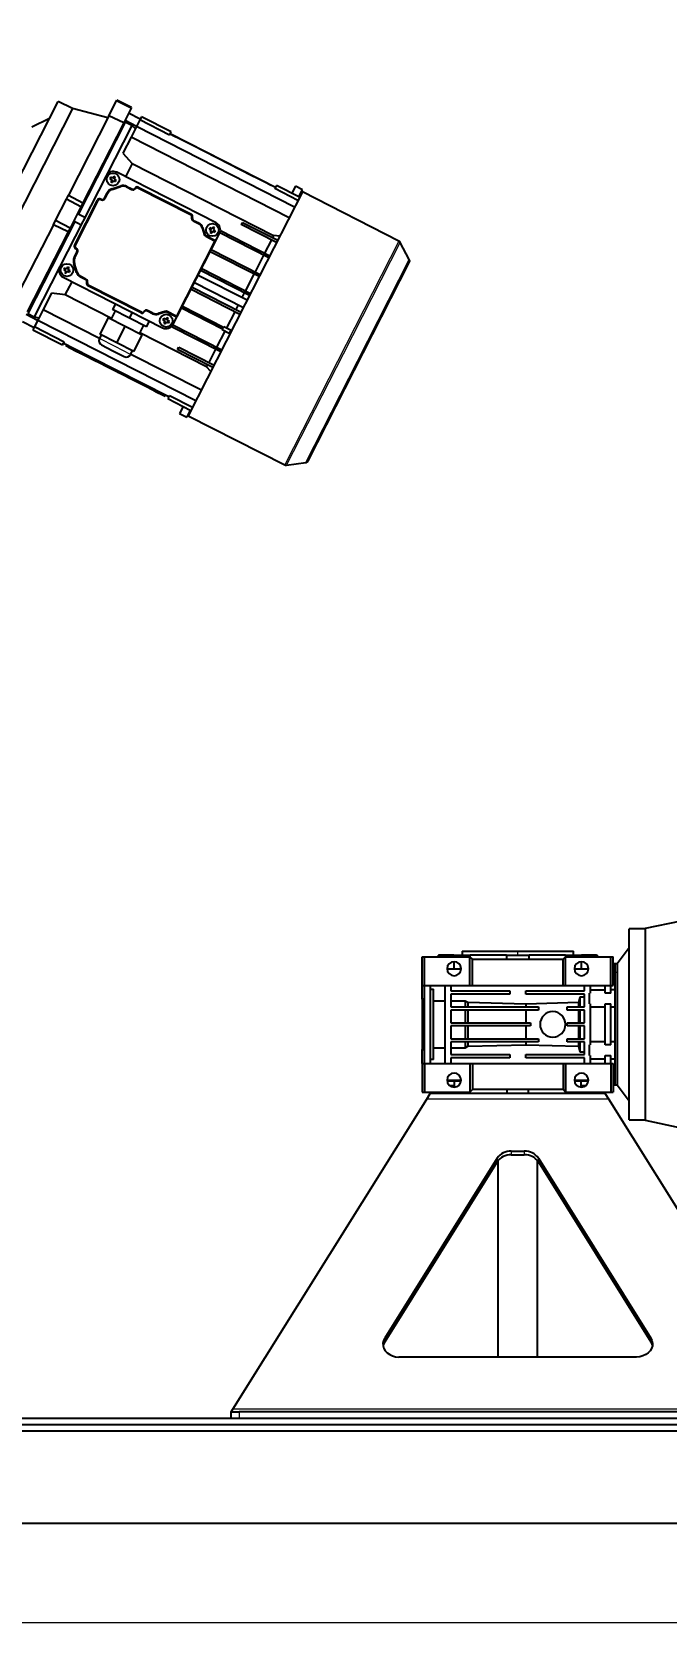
# Model space of a CAD drawing. Header units: millimetres. Extents: x 0 to 594, y -1 to 420.
# Drawn here: x 195.3 to 215.2, y 328.7 to 379.4 of the extents above; entities that cross this region are included whole.
import ezdxf

# ---------------------------------------------------------------- set-up
doc = ezdxf.new("R2010")
doc.units = ezdxf.units.MM
doc.linetypes.add('SLD-Сплошная', pattern=[0])
doc.styles.add('SLDTEXTSTYLE1', font='')
doc.styles.get('SLDTEXTSTYLE1').set_extended_font_data('ГОСТ тип А', italic=True)
doc.dimstyles.new('SLDDIMSTYLE0', dxfattribs={"dimtxt": 3.5, "dimasz": 3, "dimexe": 0, "dimexo": 0.0625, "dimgap": 0.875, "dimtad": 2, "dimdec": 1, "dimlfac": 20, "dimrnd": 1e-09, "dimzin": 12, "dimdsep": 46, "dimtxsty": 'SLDTEXTSTYLE1', "dimsah": 1, "dimcen": 0.09, "dimadec": 0, "dimazin": 3, "dimtfac": 1, "dimtofl": 0, "dimtmove": 0, "dimatfit": 3, "dimfxl": 1, "dimfrac": 2, "dimtolj": 1, "dimtzin": 12, "dimarcsym": 0})

# ---------------------------------------------------------------- blocks, each defined once
blk = doc.blocks.new('*D32')
at = {"color": 0, "linetype": 'SLD-Сплошная', "lineweight": -2, "transparency": 16777216}
for p, q in [((189.858, 379.431), (16.096, 379.431)), ((16.096, 173.08), (16.096, 376.431)), ((244.732, 170.08), (16.096, 170.08))]:
    blk.add_line(p, q, dxfattribs=at)
at = {"color": 0, "linetype": 'SLD-Сплошная', "transparency": 16777216}
for points in [[(15.596, 376.431), (16.596, 376.431), (16.096, 379.431)], [(15.596, 173.08), (16.596, 173.08), (16.096, 170.08)]]:
    blk.add_solid(points, dxfattribs=at)
at = {"layer": 'Defpoints', "color": 0, "linetype": 'SLD-Сплошная', "transparency": 16777216}
for p in [(16.096, 379.431), (189.92, 379.431), (244.794, 170.08)]:
    blk.add_point(p, dxfattribs=at)
at = {"color": 0, "linetype": 'SLD-Сплошная', "lineweight": 18, "transparency": 16777216, "insert": (11.721, 333.128), "char_height": 3.5, "attachment_point": 2, "rotation": 90, "style": 'SLDTEXTSTYLE1'}
blk.add_mtext('\\A1;4187.*', dxfattribs=at)

msp = doc.modelspace()

# ---------------------------------------------------------------- linework, layer by layer
at = {"color": 7, "linetype": 'SLD-Сплошная', "lineweight": 25}
for p, q in [((194.7472, 374.5863), (196.1092, 377.2593)), ((196.5547, 377.0323), (196.1092, 377.2593)), ((197.7008, 376.8036), (197.9418, 377.2767)), ((197.9418, 377.2767), (197.9502, 377.2932)), ((198.4049, 377.0512), (197.9418, 377.2767)), ((198.4132, 377.0674), (197.9502, 377.2932)), ((196.5585, 377.0399), (193.8269, 371.6787)), ((195.8368, 376.7247), (195.2777, 376.4484)), ((197.7008, 376.8036), (196.4311, 374.3117)), ((197.6695, 376.7422), (196.5585, 377.0399)), ((198.1683, 376.5867), (197.7008, 376.8036)), ((198.4049, 377.0512), (198.1683, 376.5867)), ((198.2089, 376.6665), (198.5742, 376.4803)), ((198.6877, 376.7031), (198.3224, 376.8892)), ((198.4132, 377.0674), (198.4049, 377.0512)), ((198.674, 376.6763), (198.5688, 376.4696)), ((198.7254, 376.777), (198.674, 376.6763)), ((199.6051, 376.2018), (198.674, 376.6763)), ((199.6565, 376.3026), (198.7254, 376.777)), ((198.2174, 376.606), (196.7419, 373.7102)), ((198.1683, 376.5867), (196.8876, 374.0733)), ((198.4178, 376.5039), (197.612, 374.9223)), ((198.2171, 376.6055), (198.1862, 376.6219)), ((198.4178, 376.5039), (198.2174, 376.606)), ((198.5688, 376.4696), (198.3978, 376.1342)), ((198.5332, 376.3999), (198.4178, 376.5039)), ((203.5361, 373.9386), (198.5688, 376.4696)), ((199.6254, 376.2416), (199.6051, 376.2018)), ((202.931, 374.5573), (199.6254, 376.2416)), ((199.6256, 376.242), (199.6565, 376.3026)), ((199.6256, 376.242), (199.7674, 376.1698)), ((199.7672, 376.1693), (199.7674, 376.1698)), ((199.7674, 376.1698), (199.8974, 376.1035)), ((198.3978, 376.1342), (198.1398, 375.6278)), ((203.3652, 373.6032), (198.3978, 376.1342)), ((199.8974, 376.1035), (200.2092, 375.9447)), ((200.2092, 375.9447), (200.3392, 375.8784)), ((200.339, 375.878), (200.3392, 375.8784)), ((200.3392, 375.8784), (202.2177, 374.9213)), ((198.1398, 375.6278), (198.4364, 375.3078)), ((198.4364, 375.3078), (198.224, 374.8911)), ((198.4364, 375.3078), (202.8742, 373.0466)), ((197.612, 374.9223), (196.1592, 372.0711)), ((197.757, 374.8765), (197.7343, 374.832)), ((197.7343, 374.832), (197.8011, 374.7979)), ((197.8238, 374.8425), (197.757, 374.8765)), ((197.8011, 374.7979), (197.7671, 374.7311)), ((197.7671, 374.7311), (197.8116, 374.7084)), ((197.8116, 374.7084), (197.8457, 374.7752)), ((197.8579, 374.9093), (197.8238, 374.8425)), ((197.8457, 374.7752), (197.9125, 374.7412)), ((197.8579, 374.9093), (197.9024, 374.8866)), ((197.8684, 374.8198), (197.9024, 374.8866)), ((197.9352, 374.7857), (197.8684, 374.8198)), ((197.9125, 374.7412), (197.9352, 374.7857)), ((201.0668, 373.4426), (197.9483, 375.0316)), ((202.2174, 374.9208), (202.2177, 374.9213)), ((202.2177, 374.9213), (202.3476, 374.8551)), ((202.3476, 374.8551), (202.6595, 374.6962)), ((202.6595, 374.6962), (202.7894, 374.63)), ((202.7894, 374.63), (202.7892, 374.6295)), ((202.9312, 374.5577), (202.7894, 374.63)), ((196.0237, 373.5122), (196.3665, 374.1849)), ((196.3665, 374.1849), (196.4311, 374.3117)), ((196.8242, 373.9489), (196.3665, 374.1849)), ((196.4311, 374.3117), (196.8876, 374.0733)), ((196.6227, 372.7328), (197.3491, 374.1585)), ((196.6413, 372.7233), (197.3677, 374.1489)), ((197.4516, 374.1669), (197.4404, 374.1726)), ((197.4611, 374.1856), (197.4499, 374.1912)), ((197.5619, 374.2183), (197.6488, 374.3888)), ((197.5806, 374.2088), (197.6675, 374.3793)), ((197.7943, 374.513), (198.075, 374.6042)), ((197.8008, 374.4931), (198.0815, 374.5843)), ((198.2562, 374.5706), (198.4158, 374.4893)), ((198.2658, 374.5892), (198.4253, 374.5079)), ((198.6114, 374.5439), (200.2827, 373.6923)), ((198.6209, 374.5626), (200.2922, 373.711)), ((203.7788, 374.4149), (201.9866, 370.8976)), ((202.9108, 374.5175), (202.931, 374.5573)), ((203.6414, 374.1453), (202.9108, 374.5175)), ((202.9621, 374.6183), (202.9312, 374.5577)), ((203.6927, 374.246), (202.9621, 374.6183)), ((203.5609, 374.593), (203.4477, 374.3709)), ((203.7836, 374.4795), (203.5609, 374.593)), ((203.6705, 374.2574), (203.7836, 374.4795)), ((206.8089, 372.871), (203.7788, 374.4149)), ((196.8242, 373.9489), (196.4837, 373.2806)), ((196.9424, 373.6081), (196.7107, 373.7261)), ((196.8876, 374.0733), (196.8242, 373.9489)), ((195.9591, 373.3854), (194.6894, 370.8935)), ((196.4203, 373.1562), (195.1397, 370.6428)), ((196.6284, 373.4875), (195.1529, 370.5917)), ((195.9591, 373.3854), (196.0237, 373.5122)), ((196.4203, 373.1562), (195.9591, 373.3854)), ((196.4837, 373.2806), (196.0237, 373.5122)), ((196.4837, 373.2806), (196.4203, 373.1562)), ((196.5972, 373.5034), (196.8289, 373.3853)), ((199.7233, 370.2551), (201.176, 373.1064)), ((200.3535, 373.502), (200.5128, 373.4208)), ((200.363, 373.5206), (200.5223, 373.4395)), ((200.6267, 373.2875), (200.6943, 373.0793)), ((200.6466, 373.294), (200.7142, 373.0857)), ((200.8755, 373.2875), (200.8528, 373.243)), ((200.8528, 373.243), (200.9197, 373.2089)), ((200.9424, 373.2535), (200.8755, 373.2875)), ((200.9197, 373.2089), (200.8856, 373.1421)), ((200.8856, 373.1421), (200.9302, 373.1194)), ((200.9302, 373.1194), (200.9642, 373.1862)), ((200.9764, 373.3203), (200.9424, 373.2535)), ((200.9642, 373.1862), (201.031, 373.1522)), ((200.9764, 373.3203), (201.021, 373.2976)), ((200.9869, 373.2308), (201.021, 373.2976)), ((201.0537, 373.1967), (200.9869, 373.2308)), ((201.031, 373.1522), (201.0537, 373.1967)), ((202.7221, 372.3411), (201.1844, 373.1246)), ((201.2025, 373.1995), (202.7562, 372.4079)), ((201.8602, 373.3919), (201.8943, 373.4587)), ((202.9695, 372.8267), (201.8602, 373.3919)), ((201.8943, 373.4587), (203.0036, 372.8935)), ((196.6555, 372.632), (196.6666, 372.6263)), ((196.6761, 372.645), (196.665, 372.6506)), ((201.0255, 372.8744), (199.8225, 370.5133)), ((201.0442, 372.8649), (199.8411, 370.5037)), ((200.742, 373.0234), (201.0238, 372.8799)), ((200.7515, 373.0421), (201.0333, 372.8985)), ((200.9195, 372.603), (202.4565, 371.8198)), ((202.8049, 372.9106), (202.5915, 372.4918)), ((202.8742, 373.0466), (202.8389, 372.9774)), ((203.0699, 373.0237), (202.8742, 373.0466)), ((207.1379, 372.2907), (206.8518, 372.8288)), ((196.6887, 371.8835), (196.5975, 372.1642)), ((196.6125, 372.355), (196.6994, 372.5254)), ((196.7086, 371.89), (196.6174, 372.1707)), ((196.6312, 372.3455), (196.718, 372.5159)), ((202.4225, 371.753), (200.8855, 372.5361)), ((202.5574, 372.425), (202.2919, 371.9037)), ((203.9626, 365.965), (207.1387, 372.1984)), ((196.1592, 372.0711), (195.3534, 370.4896)), ((196.2685, 371.7349), (199.387, 370.1459)), ((196.3042, 372.0253), (196.2815, 371.9807)), ((196.2815, 371.9807), (196.3484, 371.9467)), ((196.3711, 371.9912), (196.3042, 372.0253)), ((196.3484, 371.9467), (196.3143, 371.8799)), ((196.3143, 371.8799), (196.3589, 371.8572)), ((196.3319, 371.1776), (196.5443, 371.5944)), ((196.3589, 371.8572), (196.3929, 371.924)), ((196.4051, 372.0581), (196.3711, 371.9912)), ((196.3929, 371.924), (196.4597, 371.8899)), ((196.4051, 372.0581), (196.4497, 372.0354)), ((196.4156, 371.9685), (196.4497, 372.0354)), ((196.4824, 371.9345), (196.4156, 371.9685)), ((196.4597, 371.8899), (196.4824, 371.9345)), ((196.9725, 371.6567), (196.813, 371.738)), ((196.982, 371.6754), (196.8225, 371.7567)), ((202.0434, 371.009), (200.5064, 371.7921)), ((202.1206, 371.1605), (200.5836, 371.9436)), ((200.6176, 372.0104), (202.1546, 371.2273)), ((202.2578, 371.8369), (201.99, 371.3112)), ((195.8987, 371.2294), (195.6407, 370.7231)), ((196.3319, 371.1776), (195.8987, 371.2294)), ((197.7825, 370.4385), (196.3319, 371.1776)), ((198.7146, 370.6148), (197.0433, 371.4663)), ((198.7241, 370.6334), (197.0528, 371.485)), ((201.8187, 370.568), (200.2817, 371.3511)), ((200.3157, 371.4179), (201.8527, 370.6348)), ((200.3929, 371.5694), (201.9299, 370.7862)), ((201.9559, 371.2444), (201.8787, 371.0929)), ((195.1529, 370.5917), (195.3534, 370.4896)), ((195.6407, 370.7231), (195.4698, 370.3876)), ((195.6407, 370.7231), (197.4116, 369.8208)), ((197.904, 370.6771), (197.7678, 370.4098)), ((197.9057, 370.9007), (197.8149, 370.7225)), ((198.3495, 370.4501), (197.8149, 370.7225)), ((198.3495, 370.4501), (198.4403, 370.6283)), ((199.0695, 370.5882), (198.9102, 370.6694)), ((199.079, 370.6069), (198.9197, 370.6881)), ((199.462, 370.6608), (199.2538, 370.5932)), ((199.4685, 370.6409), (199.2603, 370.5732)), ((199.8075, 370.4928), (199.5257, 370.6364)), ((199.817, 370.5115), (199.5352, 370.655)), ((201.2717, 370.1003), (199.9798, 370.7586)), ((200.0138, 370.8254), (201.3058, 370.1671)), ((201.9866, 370.8976), (200.1945, 367.3804)), ((201.654, 370.6519), (201.3975, 370.1484)), ((201.7652, 370.8701), (201.6881, 370.7187)), ((194.9856, 370.3403), (195.3509, 370.1542)), ((195.4644, 370.3769), (195.0991, 370.5631)), ((195.3645, 370.181), (195.3132, 370.0802)), ((195.3132, 370.0802), (196.2443, 369.6058)), ((195.3534, 370.4896), (195.5053, 370.4573)), ((195.4698, 370.3876), (195.3645, 370.181)), ((195.3645, 370.181), (196.2956, 369.7066)), ((195.4698, 370.3876), (200.4372, 367.8566)), ((197.6787, 370.4552), (197.4177, 369.9428)), ((198.2133, 370.1828), (197.6787, 370.4552)), ((197.9523, 369.6704), (198.2133, 370.1828)), ((198.7479, 369.9104), (198.2133, 370.1828)), ((198.8841, 370.1777), (198.3495, 370.4501)), ((198.6588, 369.9558), (198.795, 370.2231)), ((198.8841, 370.1777), (198.9749, 370.3559)), ((199.4228, 370.4363), (199.4001, 370.3918)), ((199.4001, 370.3918), (199.4669, 370.3577)), ((199.4896, 370.4023), (199.4228, 370.4363)), ((199.4669, 370.3577), (199.4328, 370.2909)), ((199.4328, 370.2909), (199.4774, 370.2682)), ((199.4774, 370.2682), (199.5114, 370.335)), ((199.5236, 370.4691), (199.4896, 370.4023)), ((199.5114, 370.335), (199.5783, 370.301)), ((199.5236, 370.4691), (199.5682, 370.4464)), ((199.5341, 370.3796), (199.5682, 370.4464)), ((199.601, 370.3455), (199.5341, 370.3796)), ((199.5783, 370.301), (199.601, 370.3455)), ((201.2171, 369.3874), (199.6634, 370.179)), ((199.7135, 370.2377), (201.2512, 369.4542)), ((201.2604, 370.078), (201.3171, 370.1894)), ((201.4831, 369.9645), (201.2604, 370.078)), ((201.3171, 370.1894), (201.5399, 370.0759)), ((201.5399, 370.0759), (201.4831, 369.9645)), ((196.2443, 369.6058), (196.2752, 369.6664)), ((196.2752, 369.6664), (196.3687, 369.6187)), ((196.2956, 369.7066), (196.2754, 369.6668)), ((196.2754, 369.6668), (199.581, 367.9825)), ((196.3528, 369.5875), (196.3687, 369.6187)), ((196.3528, 369.5875), (196.4865, 369.5194)), ((196.3687, 369.6187), (196.5024, 369.5506)), ((196.417, 369.5941), (196.4172, 369.5946)), ((197.4622, 369.9201), (197.4055, 369.8087)), ((197.9523, 369.6704), (197.4177, 369.9428)), ((197.471, 369.607), (197.8274, 369.4254)), ((198.4869, 369.398), (197.9523, 369.6704)), ((198.4869, 369.398), (198.7479, 369.9104)), ((200.7698, 368.9164), (198.6735, 369.9845)), ((201.3408, 370.0371), (201.0865, 369.5381)), ((201.5168, 369.9754), (201.4945, 369.9868)), ((201.5508, 370.0423), (201.5285, 370.0536)), ((196.4336, 369.5464), (196.4313, 369.5419)), ((196.4313, 369.5419), (196.4578, 369.5284)), ((196.4601, 369.5329), (196.4578, 369.5284)), ((196.4578, 369.5284), (196.7198, 369.3949)), ((196.4865, 369.5194), (199.3377, 368.0667)), ((196.5024, 369.5506), (199.3536, 368.0979)), ((196.7221, 369.3994), (196.7198, 369.3949)), ((196.7198, 369.3949), (196.7258, 369.3919)), ((196.7281, 369.3963), (196.7258, 369.3919)), ((196.7258, 369.3919), (196.7609, 369.374)), ((196.7609, 369.374), (196.7631, 369.3785)), ((196.7609, 369.374), (196.9432, 369.2811)), ((196.9455, 369.2856), (196.9432, 369.2811)), ((196.9432, 369.2811), (196.9797, 369.2625)), ((196.9819, 369.267), (196.9797, 369.2625)), ((196.9797, 369.2625), (196.9842, 369.2602)), ((196.9865, 369.2647), (196.9842, 369.2602)), ((196.9842, 369.2602), (197.0834, 369.2097)), ((196.989, 369.3033), (196.9887, 369.3028)), ((197.0856, 369.2142), (197.0834, 369.2097)), ((197.0834, 369.2097), (197.1112, 369.1955)), ((197.1135, 369.1999), (197.1112, 369.1955)), ((197.1112, 369.1955), (197.1722, 369.1644)), ((197.1745, 369.1689), (197.1722, 369.1644)), ((197.1722, 369.1644), (197.2798, 369.1096)), ((197.2821, 369.1141), (197.2798, 369.1096)), ((197.3167, 369.0908), (197.2798, 369.1096)), ((197.319, 369.0953), (197.3167, 369.0908)), ((197.3744, 369.0614), (197.3167, 369.0908)), ((197.3766, 369.0659), (197.3744, 369.0614)), ((197.3838, 369.0566), (197.3744, 369.0614)), ((197.3861, 369.0611), (197.3838, 369.0566)), ((197.5121, 368.9912), (197.3838, 369.0566)), ((197.8274, 369.4254), (198.1838, 369.2438)), ((198.3856, 369.3094), (198.4423, 369.4207)), ((198.3917, 369.3214), (200.6081, 368.1921)), ((199.8604, 369.467), (199.8944, 369.5338)), ((200.9697, 368.9018), (199.8604, 369.467)), ((199.8944, 369.5338), (201.0038, 368.9686)), ((201.0525, 369.4713), (200.8391, 369.0525)), ((197.5144, 368.9957), (197.5121, 368.9912)), ((197.5478, 368.9731), (197.5121, 368.9912)), ((197.5501, 368.9775), (197.5478, 368.9731)), ((197.6208, 368.9359), (197.5478, 368.9731)), ((197.623, 368.9403), (197.6208, 368.9359)), ((197.7794, 368.8551), (197.6208, 368.9359)), ((197.7816, 368.8595), (197.7794, 368.8551)), ((197.8524, 368.8179), (197.7794, 368.8551)), ((197.8546, 368.8223), (197.8524, 368.8179)), ((197.888, 368.7997), (197.8524, 368.8179)), ((197.8903, 368.8042), (197.888, 368.7997)), ((198.0163, 368.7343), (197.888, 368.7997)), ((198.0186, 368.7388), (198.0163, 368.7343)), ((198.0258, 368.7295), (198.0163, 368.7343)), ((198.0281, 368.734), (198.0258, 368.7295)), ((198.0835, 368.7001), (198.0258, 368.7295)), ((198.0857, 368.7046), (198.0835, 368.7001)), ((198.0981, 368.6927), (198.0835, 368.7001)), ((198.1003, 368.6971), (198.0981, 368.6927)), ((198.1901, 368.6458), (198.0981, 368.6927)), ((198.1924, 368.6502), (198.1901, 368.6458)), ((198.2312, 368.6248), (198.1901, 368.6458)), ((198.2312, 368.6248), (198.2335, 368.6293)), ((198.3338, 368.5726), (198.2312, 368.6248)), ((198.3338, 368.5726), (198.3361, 368.577)), ((198.4077, 368.5349), (198.3338, 368.5726)), ((200.805, 368.9857), (200.7698, 368.9164)), ((200.9034, 368.7716), (200.7698, 368.9164)), ((198.4077, 368.5349), (198.41, 368.5394)), ((198.5103, 368.4826), (198.4077, 368.5349)), ((198.5103, 368.4826), (198.5126, 368.4871)), ((198.5514, 368.4617), (198.5103, 368.4826)), ((198.5514, 368.4617), (198.5536, 368.4662)), ((198.7156, 368.378), (198.5514, 368.4617)), ((198.7156, 368.378), (198.7178, 368.3825)), ((198.7887, 368.3464), (198.7864, 368.3419)), ((198.7907, 368.3397), (198.7864, 368.3419)), ((198.8292, 368.3202), (198.7907, 368.3397)), ((199.0778, 368.1935), (198.8292, 368.3202)), ((198.8674, 368.3461), (198.8672, 368.3457)), ((199.0778, 368.1935), (199.0801, 368.1979)), ((199.1105, 368.1768), (199.0778, 368.1935)), ((199.1127, 368.1813), (199.1105, 368.1768)), ((199.1105, 368.1768), (199.188, 368.1373)), ((199.1903, 368.1418), (199.188, 368.1373)), ((199.188, 368.1373), (199.3883, 368.0352)), ((199.3377, 368.0667), (199.4713, 367.9986)), ((199.3536, 368.0979), (199.4872, 368.0298)), ((199.3906, 368.0397), (199.3883, 368.0352)), ((199.4392, 368.0548), (199.439, 368.0543)), ((199.4872, 368.0298), (199.4713, 367.9986)), ((199.4872, 368.0298), (199.5808, 367.9821)), ((199.5808, 367.9821), (199.5499, 367.9215)), ((199.5499, 367.9215), (200.2805, 367.5492)), ((199.581, 367.9825), (199.6013, 368.0223)), ((199.6013, 368.0223), (200.3319, 367.65)), ((200.0355, 367.6741), (199.9224, 367.452)), ((200.2583, 367.5606), (200.1451, 367.3385)), ((199.9224, 367.452), (200.1451, 367.3385)), ((200.1945, 367.3804), (203.2246, 365.8365)), ((203.2839, 365.8265), (203.8875, 365.9113)), ((215.6695, 351.5069), (214.5445, 351.2678)), ((214.5445, 351.2593), (214.0445, 351.2593)), ((214.0445, 348.2593), (214.0445, 351.2593)), ((214.5445, 351.2678), (214.5445, 345.2508)), ((207.5445, 349.4843), (207.5445, 350.3843)), ((207.5445, 350.3843), (207.6195, 350.3843)), ((207.6195, 349.4843), (207.6195, 350.3843)), ((207.6195, 350.3843), (209.0445, 350.3843)), ((208.0445, 350.4343), (208.0445, 350.3843)), ((208.0445, 350.4343), (208.0702, 350.4343)), ((208.0702, 350.3843), (208.0702, 350.4343)), ((208.542, 350.4343), (208.0702, 350.4343)), ((208.542, 350.4343), (208.542, 350.3843)), ((208.542, 350.4343), (209.0478, 350.4343)), ((208.7945, 350.5593), (208.7945, 350.4343)), ((208.7945, 350.5593), (210.5445, 350.5593)), ((209.0445, 349.4843), (209.0445, 350.3843)), ((209.1195, 350.3093), (209.0445, 350.3843)), ((209.0478, 350.3809), (209.0478, 350.4343)), ((210.1869, 350.4343), (209.0478, 350.4343)), ((209.1195, 349.4843), (209.1195, 350.3093)), ((209.1195, 350.3093), (211.9695, 350.3093)), ((210.1869, 350.4343), (210.1869, 350.3093)), ((210.1869, 350.4343), (210.9021, 350.4343)), ((210.5445, 350.5593), (212.2945, 350.5593)), ((210.9021, 350.3093), (210.9021, 350.4343)), ((212.0412, 350.4343), (210.9021, 350.4343)), ((212.0445, 350.3843), (211.9695, 350.3093)), ((211.9695, 349.4843), (211.9695, 350.3093)), ((212.0412, 350.4343), (212.0412, 350.3809)), ((212.0412, 350.4343), (212.547, 350.4343)), ((212.0445, 349.4843), (212.0445, 350.3843)), ((212.0445, 350.3843), (213.4695, 350.3843)), ((212.2945, 350.4343), (212.2945, 350.5593)), ((212.547, 350.3843), (212.547, 350.4343)), ((213.0188, 350.4343), (212.547, 350.4343)), ((213.0188, 350.4343), (213.0188, 350.3843)), ((213.0188, 350.4343), (213.0445, 350.4343)), ((213.0445, 350.3843), (213.0445, 350.4343)), ((213.4695, 349.4843), (213.4695, 350.3843)), ((213.4695, 350.3843), (213.5445, 350.3843)), ((213.5445, 349.4843), (213.5445, 350.3843)), ((214.0445, 350.6593), (213.6717, 350.1593)), ((208.3245, 350.0093), (208.7645, 350.0093)), ((208.542, 350.2292), (208.542, 350.0093)), ((212.3245, 350.0093), (212.7645, 350.0093)), ((212.547, 350.0093), (212.547, 350.2292)), ((213.5945, 350.1593), (213.5445, 350.1593)), ((213.6717, 350.1593), (213.5945, 350.1593)), ((213.5945, 350.1593), (213.5945, 349.9047)), ((213.5945, 349.9047), (213.5945, 346.3593)), ((213.6717, 350.1593), (213.6717, 349.9047)), ((213.6717, 349.9047), (213.6717, 346.3593)), ((207.5445, 349.4843), (207.6195, 349.4843)), ((207.5445, 349.0472), (207.5445, 349.4843)), ((207.6195, 349.4843), (209.0445, 349.4843)), ((207.6195, 347.0343), (207.6195, 349.4843)), ((207.7945, 349.4843), (207.7945, 347.0343)), ((207.7945, 349.3606), (207.8945, 349.3606)), ((207.8945, 347.1579), (207.8945, 349.3606)), ((208.2695, 347.0343), (208.2695, 349.4843)), ((208.4445, 349.4843), (208.4445, 349.3093)), ((208.4445, 349.3093), (210.2945, 349.3093)), ((209.0445, 349.4843), (209.1195, 349.4843)), ((209.1195, 349.4843), (211.9695, 349.4843)), ((210.2945, 349.3093), (210.2945, 349.2093)), ((210.7945, 349.3093), (212.6445, 349.3093)), ((210.7945, 349.2093), (210.7945, 349.3093)), ((211.9695, 349.4843), (212.0445, 349.4843)), ((212.0445, 349.4843), (213.4695, 349.4843)), ((212.6445, 349.3093), (212.6445, 349.4843)), ((212.8195, 349.4843), (212.8195, 349.2398)), ((213.2945, 349.3375), (212.8195, 349.3375)), ((213.2945, 349.2398), (213.2945, 349.4843)), ((213.4695, 349.4843), (213.5445, 349.4843)), ((213.4695, 349.2398), (213.4695, 349.4843)), ((213.5945, 349.3468), (213.4695, 349.3468)), ((213.5945, 349.7641), (213.5445, 349.7641)), ((207.6195, 349.0472), (207.5445, 349.0472)), ((207.5445, 349.0472), (207.5445, 347.4713)), ((208.2695, 348.9927), (207.8945, 348.9927)), ((208.4445, 349.2093), (208.4445, 348.8093)), ((210.2945, 349.2093), (208.4445, 349.2093)), ((208.8945, 348.9927), (208.4445, 348.9927)), ((208.4445, 348.8093), (211.1945, 348.8093)), ((208.973, 348.9442), (208.8945, 348.9927)), ((208.8945, 348.9927), (208.8945, 348.8093)), ((210.7945, 348.8984), (208.973, 348.9442)), ((208.973, 348.9442), (208.973, 348.8093)), ((212.6445, 349.2093), (210.7945, 349.2093)), ((212.452, 348.9442), (210.7945, 348.8984)), ((210.7945, 348.8984), (210.7945, 348.8093)), ((211.1945, 348.8093), (211.1945, 348.7093)), ((212.0945, 348.8093), (212.6445, 348.8093)), ((212.0945, 348.7093), (212.0945, 348.8093)), ((212.4945, 349.1189), (212.452, 348.9442)), ((212.452, 348.9442), (212.452, 348.8093)), ((212.6445, 349.1189), (212.4945, 349.1189)), ((212.4945, 349.1189), (212.4945, 348.8093)), ((212.6445, 348.8093), (212.6445, 349.2093)), ((212.8195, 349.2398), (212.7945, 349.2398)), ((212.7945, 348.9037), (212.7945, 349.2398)), ((212.7945, 348.9037), (212.8195, 348.9037)), ((212.8195, 348.9037), (212.8195, 347.6148)), ((213.2945, 348.7975), (212.8195, 348.7975)), ((213.4695, 349.2398), (213.2945, 349.2398)), ((213.2945, 348.9037), (213.4695, 348.9037)), ((213.2945, 347.6148), (213.2945, 348.9037)), ((213.4695, 347.6148), (213.4695, 348.9037)), ((213.5945, 348.7975), (213.4695, 348.7975)), ((211.1945, 348.7093), (208.4445, 348.7093)), ((208.4445, 348.7093), (208.4445, 348.3093)), ((208.4445, 348.3093), (210.9445, 348.3093)), ((208.8945, 348.7093), (208.8945, 348.3093)), ((208.973, 348.7093), (208.973, 348.3093)), ((210.7945, 348.7093), (210.7945, 348.3093)), ((210.9445, 348.3093), (210.9445, 348.2093)), ((212.6445, 348.7093), (212.0945, 348.7093)), ((212.0945, 348.2093), (212.0945, 348.3093)), ((212.0945, 348.3093), (212.6445, 348.3093)), ((212.452, 348.7093), (212.452, 348.3093)), ((212.4945, 348.7093), (212.4945, 348.3093)), ((212.6445, 348.3093), (212.6445, 348.7093)), ((210.9445, 348.2093), (208.4445, 348.2093)), ((208.4445, 348.2093), (208.4445, 347.8093)), ((208.4445, 347.8093), (211.1945, 347.8093)), ((208.8945, 348.2093), (208.8945, 347.8093)), ((208.973, 348.2093), (208.973, 347.8093)), ((210.7945, 348.2093), (210.7945, 347.8093)), ((211.1945, 347.8093), (211.1945, 347.7093)), ((212.6445, 348.2093), (212.0945, 348.2093)), ((212.0945, 347.7093), (212.0945, 347.8093)), ((212.0945, 347.8093), (212.6445, 347.8093)), ((212.452, 348.2093), (212.452, 347.8093)), ((212.4945, 348.2093), (212.4945, 347.8093)), ((212.6445, 347.8093), (212.6445, 348.2093)), ((214.0445, 345.2593), (214.0445, 348.2593)), ((207.5445, 347.4713), (207.6195, 347.4713)), ((207.5445, 347.0343), (207.5445, 347.4713)), ((207.8945, 347.5258), (208.2695, 347.5258)), ((208.4445, 347.7093), (208.4445, 347.3093)), ((211.1945, 347.7093), (208.4445, 347.7093)), ((208.4445, 347.5258), (208.8945, 347.5258)), ((208.4445, 347.3093), (210.2945, 347.3093)), ((208.8945, 347.7093), (208.8945, 347.5258)), ((208.8945, 347.5258), (208.973, 347.5744)), ((208.973, 347.7093), (208.973, 347.5744)), ((208.973, 347.5744), (210.7945, 347.6201)), ((210.2945, 347.3093), (210.2945, 347.2093)), ((210.7945, 347.7093), (210.7945, 347.6201)), ((210.7945, 347.6201), (212.452, 347.5744)), ((210.7945, 347.2093), (210.7945, 347.3093)), ((210.7945, 347.3093), (212.6445, 347.3093)), ((212.6445, 347.7093), (212.0945, 347.7093)), ((212.452, 347.7093), (212.452, 347.5744)), ((212.452, 347.5744), (212.4945, 347.3996)), ((212.4945, 347.7093), (212.4945, 347.3996)), ((212.4945, 347.3996), (212.6445, 347.3996)), ((212.6445, 347.3093), (212.6445, 347.7093)), ((212.8195, 347.6148), (212.7945, 347.6148)), ((212.7945, 347.2787), (212.7945, 347.6148)), ((212.7945, 347.2787), (212.8195, 347.2787)), ((212.8195, 347.7211), (213.2945, 347.7211)), ((212.8195, 347.2787), (212.8195, 347.0343)), ((213.4695, 347.6148), (213.2945, 347.6148)), ((213.2945, 347.2787), (213.4695, 347.2787)), ((213.2945, 347.0343), (213.2945, 347.2787)), ((213.4695, 347.7211), (213.5945, 347.7211)), ((213.4695, 347.0343), (213.4695, 347.2787)), ((207.5445, 347.0343), (207.5445, 346.1343)), ((207.5445, 347.0343), (207.6195, 347.0343)), ((207.6195, 347.0343), (207.6195, 346.1343)), ((207.6195, 347.0343), (209.0445, 347.0343)), ((207.8945, 347.1579), (207.7945, 347.1579)), ((210.2945, 347.2093), (208.4445, 347.2093)), ((208.4445, 347.2093), (208.4445, 347.0343)), ((209.0445, 347.0343), (209.0445, 346.1343)), ((209.0445, 347.0343), (209.1195, 347.0343)), ((209.1195, 347.0343), (209.1195, 346.2093)), ((209.1195, 347.0343), (211.9695, 347.0343)), ((212.6445, 347.2093), (210.7945, 347.2093)), ((211.9695, 347.0343), (211.9695, 346.2093)), ((211.9695, 347.0343), (212.0445, 347.0343)), ((212.0445, 347.0343), (212.0445, 346.1343)), ((212.0445, 347.0343), (213.4695, 347.0343)), ((212.6445, 347.0343), (212.6445, 347.2093)), ((212.8195, 347.1811), (213.2945, 347.1811)), ((213.4695, 347.1718), (213.5945, 347.1718)), ((213.4695, 347.0343), (213.4695, 346.1343)), ((213.4695, 347.0343), (213.5445, 347.0343)), ((213.5445, 347.0343), (213.5445, 346.1343)), ((213.5445, 346.7544), (213.5945, 346.7544)), ((208.3245, 346.5093), (208.7645, 346.5093)), ((208.3259, 346.4843), (208.757, 346.4843)), ((208.4112, 346.3343), (208.558, 346.3343)), ((208.558, 346.2897), (208.558, 346.4843)), ((212.3245, 346.5093), (212.7645, 346.5093)), ((212.332, 346.4843), (212.7631, 346.4843)), ((212.531, 346.4843), (212.531, 346.2897)), ((212.531, 346.3343), (212.6778, 346.3343)), ((213.5445, 346.3593), (213.5945, 346.3593)), ((213.5945, 346.3593), (213.6717, 346.3593)), ((213.6717, 346.3593), (214.0445, 345.8593)), ((201.5978, 336.1695), (207.6879, 345.9137)), ((207.5445, 346.1343), (207.6195, 346.1343)), ((207.6195, 346.1343), (209.0445, 346.1343)), ((207.6879, 345.9137), (207.7945, 346.0843)), ((213.2945, 346.0843), (207.7945, 346.0843)), ((208.0445, 346.1343), (208.0445, 346.0843)), ((208.0666, 346.1343), (208.0666, 346.0843)), ((208.558, 346.0843), (208.558, 346.1343)), ((209.0266, 346.1343), (209.0266, 346.0843)), ((209.1195, 346.2093), (209.0445, 346.1343)), ((211.9695, 346.2093), (209.1195, 346.2093)), ((210.2132, 346.0843), (210.2132, 346.2093)), ((210.8758, 346.2093), (210.8758, 346.0843)), ((212.0445, 346.1343), (211.9695, 346.2093)), ((212.0445, 346.1343), (213.4695, 346.1343)), ((212.0624, 346.0843), (212.0624, 346.1343)), ((212.531, 346.1343), (212.531, 346.0843)), ((213.0224, 346.0843), (213.0224, 346.1343)), ((213.0445, 346.0843), (213.0445, 346.1343)), ((213.4011, 345.9137), (213.2945, 346.0843)), ((219.4912, 336.1695), (213.4011, 345.9137)), ((213.4695, 346.1343), (213.5445, 346.1343)), ((214.0445, 345.2593), (214.5445, 345.2593)), ((214.5445, 345.2508), (215.6695, 345.0116)), ((210.34, 344.2754), (210.749, 344.2754)), ((209.8949, 344.0525), (206.3647, 338.4041)), ((209.8949, 343.9377), (206.3647, 338.2894)), ((209.9195, 343.9727), (209.9195, 337.8078)), ((210.34, 344.1607), (210.749, 344.1607)), ((211.1695, 337.8078), (211.1695, 343.9727)), ((211.1941, 344.0525), (214.7243, 338.4041)), ((211.1941, 343.9377), (214.7243, 338.2894)), ((214.2792, 337.8078), (206.8098, 337.8078)), ((201.5445, 336.0843), (201.5978, 336.1695)), ((192.5445, 335.8843), (210.5445, 335.8843)), ((192.5445, 335.6843), (210.5445, 335.6843)), ((201.5445, 335.8843), (201.5445, 336.0843)), ((201.5445, 336.0843), (201.7945, 336.0843)), ((219.2945, 336.0843), (201.7945, 336.0843)), ((210.5445, 335.8843), (228.5445, 335.8843)), ((210.5445, 335.6843), (228.5445, 335.6843)), ((192.5445, 335.4843), (210.5445, 335.4843)), ((210.5445, 335.4843), (228.5445, 335.4843)), ((194.5445, 332.5843), (226.5445, 332.5843))]:
    msp.add_line(p, q, dxfattribs=at)
at = {"color": 8, "linetype": 'SLD-Сплошная', "lineweight": 18}
for p, q in [((199.8971, 376.1031), (199.8974, 376.1035)), ((200.209, 375.9442), (200.2092, 375.9447)), ((202.3474, 374.8546), (202.3476, 374.8551)), ((202.6595, 374.6962), (202.6593, 374.6957)), ((197.3491, 374.1585), (197.3677, 374.1489)), ((197.4404, 374.1726), (197.4499, 374.1912)), ((197.4611, 374.1856), (197.4516, 374.1669)), ((197.5619, 374.2183), (197.5806, 374.2088)), ((197.6488, 374.3888), (197.6675, 374.3793)), ((197.7943, 374.513), (197.8008, 374.4931)), ((198.075, 374.6042), (198.0815, 374.5843)), ((198.2658, 374.5892), (198.2562, 374.5706)), ((198.4253, 374.5079), (198.4158, 374.4893)), ((198.5231, 374.5353), (198.5409, 374.5242)), ((198.6209, 374.5626), (198.6114, 374.5439)), ((200.2922, 373.711), (200.2827, 373.6923)), ((200.3276, 373.6158), (200.3082, 373.6237)), ((200.363, 373.5206), (200.3535, 373.502)), ((200.5223, 373.4395), (200.5128, 373.4208)), ((200.6466, 373.294), (200.6267, 373.2875)), ((196.6227, 372.7328), (196.6413, 372.7233)), ((196.6555, 372.632), (196.665, 372.6506)), ((196.6761, 372.645), (196.6666, 372.6263)), ((200.6943, 373.0793), (200.7142, 373.0857)), ((200.7515, 373.0421), (200.742, 373.0234)), ((201.0238, 372.8799), (201.0333, 372.8985)), ((201.0442, 372.8649), (201.0255, 372.8744)), ((206.8089, 372.871), (203.2246, 365.8365)), ((205.0679, 369.3277), (206.8518, 372.8288)), ((196.5975, 372.1642), (196.6174, 372.1707)), ((196.6125, 372.355), (196.6312, 372.3455)), ((196.6994, 372.5254), (196.718, 372.5159)), ((205.5127, 369.101), (207.1379, 372.2907)), ((196.6887, 371.8835), (196.7086, 371.89)), ((196.813, 371.738), (196.8225, 371.7567)), ((196.9725, 371.6567), (196.982, 371.6754)), ((197.0079, 371.5615), (197.0273, 371.5536)), ((197.0433, 371.4663), (197.0528, 371.485)), ((198.7146, 370.6148), (198.7241, 370.6334)), ((198.8124, 370.6421), (198.7946, 370.6531)), ((198.9102, 370.6694), (198.9197, 370.6881)), ((199.0695, 370.5882), (199.079, 370.6069)), ((199.2603, 370.5732), (199.2538, 370.5932)), ((199.4685, 370.6409), (199.462, 370.6608)), ((199.5352, 370.655), (199.5257, 370.6364)), ((199.8075, 370.4928), (199.817, 370.5115)), ((199.8225, 370.5133), (199.8411, 370.5037)), ((197.8955, 369.5591), (197.4055, 369.8087)), ((198.3856, 369.3094), (197.8955, 369.5591)), ((196.4865, 369.5194), (196.5024, 369.5506)), ((196.5471, 369.5284), (196.5469, 369.5279)), ((196.859, 369.3695), (196.8588, 369.369)), ((203.2839, 365.8265), (205.0679, 369.3277)), ((203.8875, 365.9113), (205.5127, 369.101)), ((198.793, 368.3442), (198.7907, 368.3397)), ((198.8315, 368.3246), (198.8292, 368.3202)), ((198.9974, 368.2799), (198.9972, 368.2794)), ((199.3093, 368.121), (199.309, 368.1206)), ((199.3536, 368.0979), (199.3377, 368.0667)), ((210.5445, 350.4343), (210.5445, 350.5593)), ((213.5945, 349.9047), (213.6717, 349.9047)), ((208.3503, 346.4843), (208.3503, 346.4059)), ((212.7387, 346.4843), (212.7387, 346.4059)), ((213.4011, 345.9137), (207.6879, 345.9137)), ((210.34, 344.2754), (210.34, 344.1607)), ((210.749, 344.2754), (210.749, 344.1607)), ((209.8949, 344.0525), (209.8949, 343.9377)), ((211.1941, 344.0525), (211.1941, 343.9377)), ((206.3647, 338.4041), (206.3647, 338.2894)), ((214.7243, 338.4041), (214.7243, 338.2894)), ((219.4912, 336.1695), (201.5978, 336.1695)), ((201.7945, 336.0843), (201.7945, 335.8843)), ((176.9498, 329.4694), (210.5445, 329.4694)), ((210.5445, 329.4694), (244.1392, 329.4694))]:
    msp.add_line(p, q, dxfattribs=at)
at = {"color": 7, "linetype": 'SLD-Сплошная', "lineweight": 25, "flags": 128}
for points in [[(206.3647, 338.4041), (206.3277, 338.3262), (206.3108, 338.2438), (206.3147, 338.1603), (206.3391, 338.0791), (206.3832, 338.0038), (206.445, 337.9373), (206.522, 337.8825), (206.611, 337.8416), (206.7083, 337.8164), (206.8098, 337.8078)], [(206.3647, 338.2894), (206.3277, 338.2115), (206.3147, 338.1601)], [(214.7243, 338.4041), (214.7613, 338.3262), (214.7782, 338.2438), (214.7743, 338.1603), (214.7499, 338.0791), (214.7058, 338.0038), (214.644, 337.9373), (214.567, 337.8825), (214.478, 337.8416), (214.3807, 337.8164), (214.2792, 337.8078)], [(214.7243, 338.2894), (214.7613, 338.2115), (214.7743, 338.1601)]]:
    msp.add_lwpolyline(points, dxfattribs=at)
at = {"color": 7, "linetype": 'SLD-Сплошная', "lineweight": 25}
for centre in [(197.8348, 374.8088), (200.9533, 373.2199), (196.382, 371.9576), (199.5005, 370.3686)]:
    msp.add_circle(centre, 0.2, dxfattribs=at)
for centre, radius, start, end in [((197.8348, 374.8088), 0.25, 63, 153), ((197.4159, 374.1244), 0.075, 63, 153), ((197.4159, 374.1244), 0.0541, 63, 153), ((197.4951, 374.2524), 0.0959, 243, 333), ((197.4951, 374.2524), 0.075, 243, 333), ((197.8715, 374.2753), 0.25, 108, 153), ((197.8715, 374.2753), 0.2291, 108, 153), ((198.1523, 374.3665), 0.25, 63, 108), ((198.1523, 374.3665), 0.2291, 63, 108), ((198.4594, 374.5748), 0.0959, 243, 328.21977), ((198.4594, 374.5748), 0.075, 243, 328.21977), ((198.5869, 374.4958), 0.075, 63, 148.21977), ((198.5869, 374.4958), 0.0541, 63, 148.21977), ((200.2582, 373.6442), 0.0541, 337.78023, 63), ((200.2582, 373.6442), 0.075, 337.78023, 63), ((200.3971, 373.5875), 0.0959, 157.78023, 243), ((200.3971, 373.5875), 0.075, 157.78023, 243), ((200.4088, 373.2167), 0.2291, 17.99998, 63), ((200.4088, 373.2167), 0.25, 17.99998, 63), ((200.9533, 373.2199), 0.25, 333, 63), ((196.6895, 372.6988), 0.075, 153, 243), ((196.6895, 372.6988), 0.0541, 153, 243), ((196.6325, 372.5595), 0.075, 333, 63), ((196.6325, 372.5595), 0.0959, 333, 63), ((200.7856, 373.1089), 0.0959, 197.99998, 243), ((200.7856, 373.1089), 0.075, 197.99998, 243), ((201.0219, 372.8763), 0.00405, 333, 63), ((201.0219, 372.8763), 0.025, 333, 63), ((206.7635, 372.7819), 0.1, 28, 63), ((196.8353, 372.2415), 0.25, 153, 198), ((196.8353, 372.2415), 0.2291, 153, 198), ((207.0496, 372.2438), 0.1, 333, 28), ((196.382, 371.9576), 0.25, 153, 243), ((196.9265, 371.9608), 0.25, 198, 243), ((196.9265, 371.9608), 0.2291, 198, 243), ((196.9385, 371.5899), 0.075, 337.78023, 63), ((196.9385, 371.5899), 0.0959, 337.78023, 63), ((197.0773, 371.5332), 0.075, 157.78023, 243), ((197.0773, 371.5332), 0.0541, 157.78023, 243), ((198.7487, 370.6816), 0.075, 243, 328.21977), ((198.7487, 370.6816), 0.0541, 243, 328.21977), ((198.8762, 370.6026), 0.0959, 63, 148.21977), ((198.8762, 370.6026), 0.075, 63, 148.21977), ((199.183, 370.811), 0.25, 243, 288.00002), ((199.183, 370.811), 0.2291, 243, 288.00002), ((199.4917, 370.5696), 0.0959, 63, 108.00002), ((199.4917, 370.5696), 0.075, 63, 108.00002), ((199.5005, 370.3686), 0.25, 243, 333), ((199.8188, 370.5151), 0.025, 243, 333), ((199.8188, 370.5151), 0.00405, 243, 333), ((197.5391, 369.7406), 0.15, 153, 243), ((198.2519, 369.3775), 0.15, 243, 333), ((203.27, 365.9256), 0.1, 243, 278), ((203.8735, 366.0104), 0.1, 278, 333), ((208.5445, 350.0093), 0.22, 90, 270), ((208.5445, 350.0093), 0.22, 270, 90), ((212.5445, 350.0093), 0.22, 90, 270), ((212.5445, 350.0093), 0.22, 270, 90), ((211.6445, 348.2593), 0.4, 90, 270), ((211.6445, 348.2593), 0.4, 270, 90), ((208.5445, 346.5093), 0.22, 90, 270), ((208.5445, 346.5093), 0.22, 270, 90), ((212.5445, 346.5093), 0.22, 90, 270), ((212.5445, 346.5093), 0.22, 270, 90), ((210.3225, 343.7547), 0.521, 88.07079, 145.14045), ((210.7665, 343.7547), 0.521, 34.85955, 91.92921), ((210.3225, 343.6399), 0.521, 88.07079, 145.14045), ((210.7665, 343.6399), 0.521, 34.85955, 91.92921)]:
    msp.add_arc(centre, radius, start, end, dxfattribs=at)

# ---------------------------------------------------------------- dimensions: what is measured, and where the dimension line sits
at = {"color": 7, "linetype": 'SLD-Сплошная', "lineweight": 18}
dim = msp.add_linear_dim(base=(16.0957, 379.4306), p1=(244.7945, 170.0802), p2=(189.9204, 379.4306), angle=90, text='<>.*', dimstyle='SLDDIMSTYLE0', override={"dimlfac": 20}, dxfattribs=at)
dim.commit()
dim.dimension.update_dxf_attribs({"geometry": '*D32', "text_midpoint": (16.0957, 333.128), "dimtype": 160})

doc.saveas('drawing.dxf')
